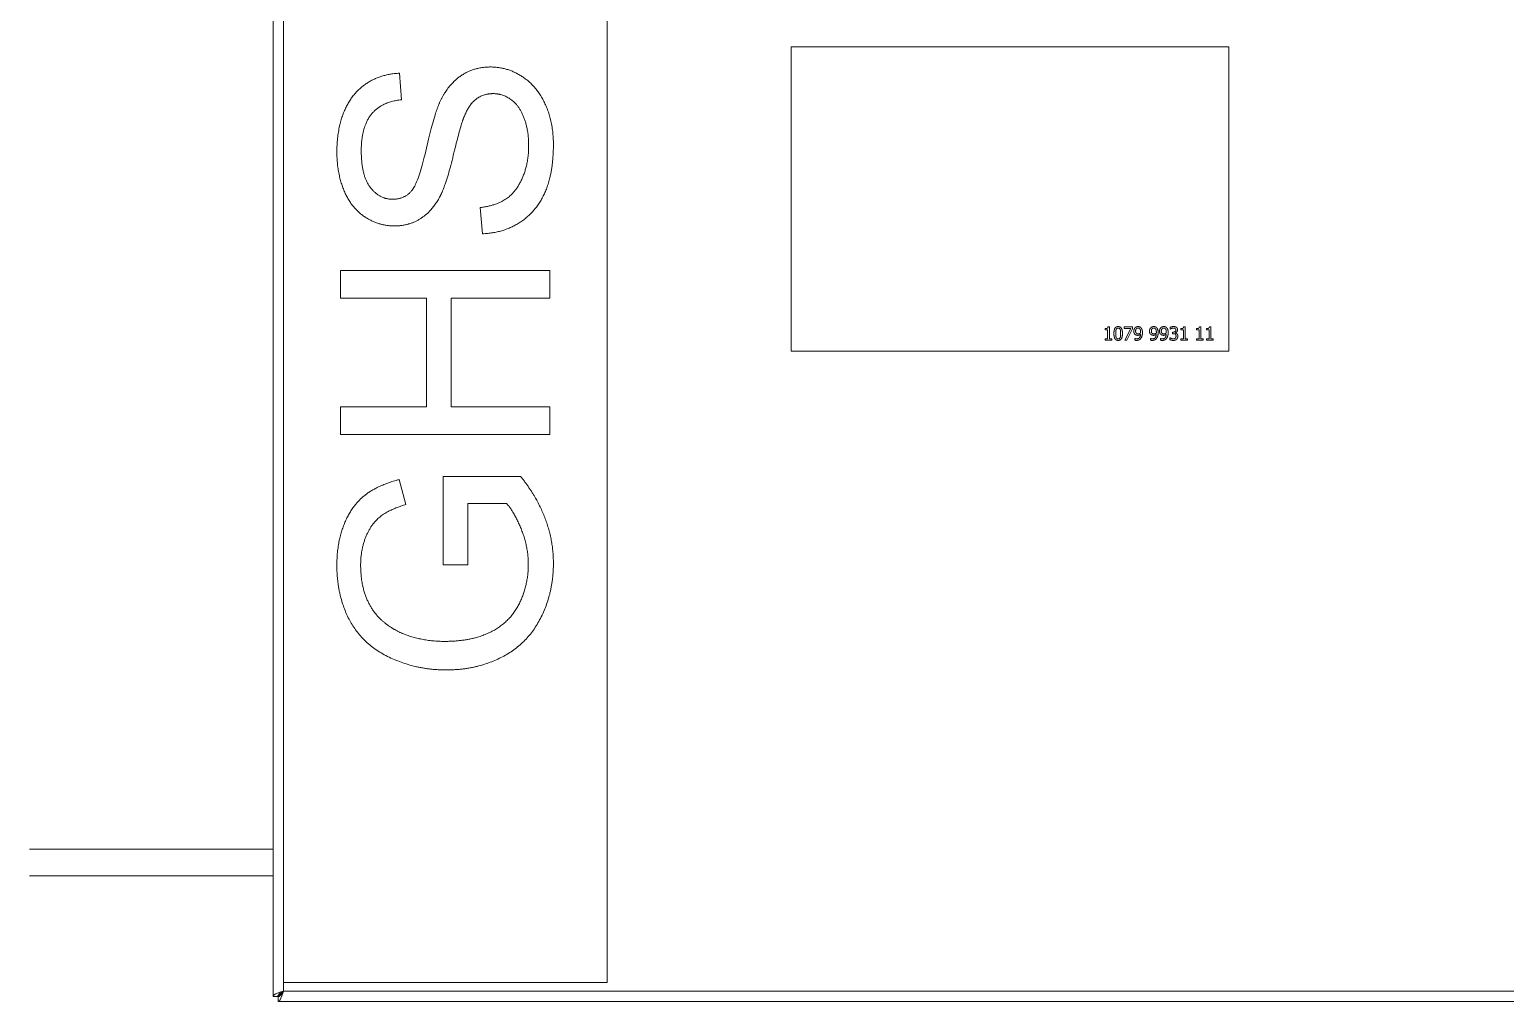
# Model space of a CAD drawing. Extents: x -76427 to 292734, y -42117 to 131250.
# Drawn here: x 13785.1 to 14172.9, y -38596.6 to -38341.3 of the extents above; entities that cross this region are included whole.
import ezdxf

# ---------------------------------------------------------------- set-up
doc = ezdxf.new("R2010")
doc.units = 0
doc.header["$LTSCALE"] = 10
doc.layers.add('XFM7P10PV$0$PV-EQ(50K)', color=252, linetype='Continuous', lineweight=9)
doc.layers.add('XFM7P10PV-200K$0$PV-EQ(50K)', color=22, linetype='Continuous', lineweight=9)

# ---------------------------------------------------------------- blocks, each defined once
blk = doc.blocks.new('XFM7P10PV-200K$0$A$Cf6a59fa3')
for p, q in [((2153.5, 174.32), (2153.5, 1891.68)), ((2156.25, 1888), (2156.25, 178)), ((2156.25, 1888), (2156.25, 178)), ((2156.25, 1888), (2156.25, 178)), ((2241.25, 178), (2241.25, 1888)), ((2241.25, 178), (2241.25, 1888)), ((2241.25, 178), (2241.25, 1888)), ((2289.59, 343.83), (2289.59, 423.83)), ((2289.59, 423.83), (2404.59, 423.83)), ((2404.59, 423.83), (2404.59, 343.83)), ((2187.23, 409.93), (2186.68, 416.89)), ((2187.23, 409.93), (2186.68, 416.89)), ((2187.23, 409.93), (2186.68, 416.89)), ((2207.94, 381.59), (2208.52, 374.72)), ((2207.94, 381.59), (2208.52, 374.72)), ((2207.94, 381.59), (2208.52, 374.72)), ((2171.21, 365.08), (2171.21, 357.78)), ((2226.21, 365.08), (2171.21, 365.08)), ((2171.21, 365.08), (2171.21, 357.78)), ((2226.21, 365.08), (2171.21, 365.08)), ((2171.21, 365.08), (2171.21, 357.78)), ((2226.21, 365.08), (2171.21, 365.08)), ((2226.21, 357.78), (2226.21, 365.08)), ((2226.21, 357.78), (2226.21, 365.08)), ((2226.21, 357.78), (2226.21, 365.08)), ((2171.21, 357.78), (2193.81, 357.78)), ((2171.21, 357.78), (2193.81, 357.78)), ((2171.21, 357.78), (2193.81, 357.78)), ((2193.81, 357.78), (2193.81, 329.28)), ((2193.81, 357.78), (2193.81, 329.28)), ((2193.81, 357.78), (2193.81, 329.28)), ((2200.31, 357.78), (2226.21, 357.78)), ((2200.31, 329.28), (2200.31, 357.78)), ((2200.31, 357.78), (2226.21, 357.78)), ((2200.31, 329.28), (2200.31, 357.78)), ((2200.31, 357.78), (2226.21, 357.78)), ((2200.31, 329.28), (2200.31, 357.78)), ((2372.12, 349.46), (2372.12, 349.78)), ((2372.76, 349.46), (2372.12, 349.46)), ((2372.76, 347.12), (2372.76, 349.46)), ((2372.85, 350.27), (2373.21, 350.27)), ((2373.21, 350.27), (2373.21, 347.12)), ((2377.08, 349.85), (2377.08, 350.26)), ((2377.08, 350.26), (2379.3, 350.26)), ((2378.88, 349.85), (2377.08, 349.85)), ((2377.29, 346.76), (2378.88, 349.85)), ((2379.3, 349.73), (2377.78, 346.76)), ((2379.3, 350.26), (2379.3, 349.73)), ((2389.18, 349.62), (2389.18, 350.12)), ((2389.21, 349.62), (2389.18, 349.62)), ((2392.01, 349.46), (2392.01, 349.78)), ((2392.65, 349.46), (2392.01, 349.46)), ((2392.65, 347.12), (2392.65, 349.46)), ((2392.73, 350.27), (2393.1, 350.27)), ((2393.1, 350.27), (2393.1, 347.12)), ((2396.14, 349.46), (2396.14, 349.78)), ((2396.78, 349.46), (2396.14, 349.46)), ((2396.78, 347.12), (2396.78, 349.46)), ((2396.86, 350.27), (2397.23, 350.27)), ((2397.23, 350.27), (2397.23, 347.12)), ((2398.77, 349.46), (2398.77, 349.78)), ((2399.4, 349.46), (2398.77, 349.46)), ((2399.4, 347.12), (2399.4, 349.46)), ((2399.49, 350.27), (2399.85, 350.27)), ((2399.85, 350.27), (2399.85, 347.12)), ((2372.12, 346.76), (2372.12, 347.12)), ((2372.12, 347.12), (2372.76, 347.12)), ((2373.83, 346.76), (2372.12, 346.76)), ((2373.21, 347.12), (2373.83, 347.12)), ((2373.83, 347.12), (2373.83, 346.76)), ((2377.78, 346.76), (2377.29, 346.76)), ((2379.93, 346.74), (2379.93, 347.19)), ((2379.93, 347.19), (2379.96, 347.19)), ((2384.06, 346.74), (2384.06, 347.19)), ((2384.06, 347.19), (2384.09, 347.19)), ((2386.69, 346.74), (2386.69, 347.19)), ((2386.69, 347.19), (2386.71, 347.19)), ((2389.08, 346.9), (2389.08, 347.4)), ((2389.08, 347.4), (2389.12, 347.4)), ((2389.8, 348.46), (2389.8, 348.85)), ((2389.8, 348.85), (2389.95, 348.85)), ((2389.99, 348.46), (2389.8, 348.46)), ((2390.49, 348.7), (2390.49, 348.67)), ((2392.01, 346.76), (2392.01, 347.12)), ((2392.01, 347.12), (2392.65, 347.12)), ((2393.72, 346.76), (2392.01, 346.76)), ((2393.1, 347.12), (2393.72, 347.12)), ((2393.72, 347.12), (2393.72, 346.76)), ((2396.14, 346.76), (2396.14, 347.12)), ((2396.14, 347.12), (2396.78, 347.12)), ((2397.85, 346.76), (2396.14, 346.76)), ((2397.23, 347.12), (2397.85, 347.12)), ((2397.85, 347.12), (2397.85, 346.76)), ((2398.77, 346.76), (2398.77, 347.12)), ((2398.77, 347.12), (2399.4, 347.12)), ((2400.47, 346.76), (2398.77, 346.76)), ((2399.85, 347.12), (2400.47, 347.12)), ((2400.47, 347.12), (2400.47, 346.76)), ((2404.59, 343.83), (2289.59, 343.83)), ((2171.21, 329.28), (2171.21, 321.98)), ((2193.81, 329.28), (2171.21, 329.28)), ((2171.21, 329.28), (2171.21, 321.98)), ((2193.81, 329.28), (2171.21, 329.28)), ((2171.21, 329.28), (2171.21, 321.98)), ((2193.81, 329.28), (2171.21, 329.28)), ((2226.21, 329.28), (2200.31, 329.28)), ((2226.21, 329.28), (2200.31, 329.28)), ((2226.21, 329.28), (2200.31, 329.28)), ((2226.21, 321.98), (2226.21, 329.28)), ((2226.21, 321.98), (2226.21, 329.28)), ((2226.21, 321.98), (2226.21, 329.28)), ((2171.21, 321.98), (2226.21, 321.98)), ((2171.21, 321.98), (2226.21, 321.98)), ((2171.21, 321.98), (2226.21, 321.98)), ((2198.17, 310.96), (2198.17, 287.69)), ((2218.54, 310.96), (2198.17, 310.96)), ((2198.17, 310.96), (2198.17, 287.69)), ((2218.54, 310.96), (2198.17, 310.96)), ((2198.17, 310.96), (2198.17, 287.69)), ((2218.54, 310.96), (2198.17, 310.96)), ((2188.4, 303.58), (2186.6, 310.12)), ((2188.4, 303.58), (2186.6, 310.12)), ((2188.4, 303.58), (2186.6, 310.12)), ((2204.67, 303.83), (2214.85, 303.83)), ((2204.67, 287.69), (2204.67, 303.83)), ((2204.67, 303.83), (2214.85, 303.83)), ((2204.67, 287.69), (2204.67, 303.83)), ((2204.67, 303.83), (2214.85, 303.83)), ((2204.67, 287.69), (2204.67, 303.83)), ((2198.17, 287.69), (2204.67, 287.69)), ((2198.17, 287.69), (2204.67, 287.69)), ((2198.17, 287.69), (2204.67, 287.69)), ((2153.5, 213), (2089.5, 213)), ((2089.5, 206), (2153.5, 206)), ((2156.07, 175.64), (2154.75, 174.32)), ((2156.14, 175.57), (2154.82, 174.25)), ((2156.25, 178), (2156.25, 175.75)), ((2156.25, 178), (2241.25, 178)), ((2156.25, 178), (2241.25, 178)), ((2156.25, 178), (2241.25, 178)), ((2156.25, 175.75), (2800.75, 175.75)), ((2154.75, 174.32), (2153.5, 174.32)), ((2154.82, 174.25), (2154.82, 173)), ((2802.18, 173), (2154.82, 173))]:
    blk.add_line(p, q)
for points in [[(2186.68, 416.89), (2181.86, 416.72), (2174.19, 411.65), (2170.25, 402.3), (2170.25, 396.18)], [(2186.68, 416.89), (2181.86, 416.72), (2174.19, 411.65), (2170.25, 402.3), (2170.25, 396.18)], [(2186.68, 416.89), (2181.86, 416.72), (2174.19, 411.65), (2170.25, 402.3), (2170.25, 396.18)], [(2210.66, 418.53), (2206.26, 418.53), (2199.47, 413.96), (2197.25, 409.18)], [(2210.66, 418.53), (2206.26, 418.53), (2199.47, 413.96), (2197.25, 409.18)], [(2210.66, 418.53), (2206.26, 418.53), (2199.47, 413.96), (2197.25, 409.18)], [(2227.14, 398.2), (2227.14, 404.06), (2222.82, 413.5), (2215.06, 418.53), (2210.66, 418.53)], [(2227.14, 398.2), (2227.14, 404.06), (2222.82, 413.5), (2215.06, 418.53), (2210.66, 418.53)], [(2227.14, 398.2), (2227.14, 404.06), (2222.82, 413.5), (2215.06, 418.53), (2210.66, 418.53)], [(2203.54, 405.07), (2204.83, 408.55), (2208.69, 411.53), (2211.29, 411.53)], [(2203.54, 405.07), (2204.83, 408.55), (2208.69, 411.53), (2211.29, 411.53)], [(2203.54, 405.07), (2204.83, 408.55), (2208.69, 411.53), (2211.29, 411.53)], [(2211.29, 411.53), (2213.85, 411.53), (2218.17, 408.42), (2220.64, 402.01), (2220.64, 397.86)], [(2211.29, 411.53), (2213.85, 411.53), (2218.17, 408.42), (2220.64, 402.01), (2220.64, 397.86)], [(2211.29, 411.53), (2213.85, 411.53), (2218.17, 408.42), (2220.64, 402.01), (2220.64, 397.86)], [(2176.66, 396.48), (2176.66, 402.85), (2181.99, 409.39), (2187.23, 409.93)], [(2176.66, 396.48), (2176.66, 402.85), (2181.99, 409.39), (2187.23, 409.93)], [(2176.66, 396.48), (2176.66, 402.85), (2181.99, 409.39), (2187.23, 409.93)], [(2197.25, 409.18), (2195.74, 405.87), (2191.71, 388.05), (2189.83, 385.91)], [(2197.25, 409.18), (2195.74, 405.87), (2191.71, 388.05), (2189.83, 385.91)], [(2197.25, 409.18), (2195.74, 405.87), (2191.71, 388.05), (2189.83, 385.91)], [(2197.37, 384.57), (2199.01, 387.63), (2202.65, 402.85), (2203.54, 405.07)], [(2197.37, 384.57), (2199.01, 387.63), (2202.65, 402.85), (2203.54, 405.07)], [(2197.37, 384.57), (2199.01, 387.63), (2202.65, 402.85), (2203.54, 405.07)], [(2170.25, 396.18), (2170.25, 390.61), (2174.02, 381.51), (2181.23, 376.77), (2185.43, 376.77)], [(2170.25, 396.18), (2170.25, 390.61), (2174.02, 381.51), (2181.23, 376.77), (2185.43, 376.77)], [(2170.25, 396.18), (2170.25, 390.61), (2174.02, 381.51), (2181.23, 376.77), (2185.43, 376.77)], [(2184.92, 383.77), (2181.53, 383.77), (2176.66, 389.85), (2176.66, 396.48)], [(2184.92, 383.77), (2181.53, 383.77), (2176.66, 389.85), (2176.66, 396.48)], [(2184.92, 383.77), (2181.53, 383.77), (2176.66, 389.85), (2176.66, 396.48)], [(2220.64, 397.86), (2220.64, 393.16), (2217.37, 385.66), (2212.09, 382.1), (2207.94, 381.59)], [(2220.64, 397.86), (2220.64, 393.16), (2217.37, 385.66), (2212.09, 382.1), (2207.94, 381.59)], [(2220.64, 397.86), (2220.64, 393.16), (2217.37, 385.66), (2212.09, 382.1), (2207.94, 381.59)], [(2208.52, 374.72), (2214.06, 374.89), (2222.78, 380.63), (2227.14, 390.69), (2227.14, 398.2)], [(2208.52, 374.72), (2214.06, 374.89), (2222.78, 380.63), (2227.14, 390.69), (2227.14, 398.2)], [(2208.52, 374.72), (2214.06, 374.89), (2222.78, 380.63), (2227.14, 390.69), (2227.14, 398.2)], [(2189.83, 385.91), (2187.9, 383.77), (2184.92, 383.77)], [(2189.83, 385.91), (2187.9, 383.77), (2184.92, 383.77)], [(2189.83, 385.91), (2187.9, 383.77), (2184.92, 383.77)], [(2185.43, 376.77), (2189.2, 376.77), (2195.32, 380.63), (2197.37, 384.57)], [(2185.43, 376.77), (2189.2, 376.77), (2195.32, 380.63), (2197.37, 384.57)], [(2185.43, 376.77), (2189.2, 376.77), (2195.32, 380.63), (2197.37, 384.57)], [(2372.12, 349.78), (2372.48, 349.78), (2372.82, 349.99), (2372.85, 350.27)], [(2374.41, 348.51), (2374.41, 349.45), (2374.96, 350.33), (2375.54, 350.33)], [(2374.89, 348.51), (2374.89, 348.85), (2374.94, 349.39), (2375.01, 349.57)], [(2375.01, 349.57), (2375.09, 349.76), (2375.34, 349.94), (2375.54, 349.94)], [(2375.54, 350.33), (2376.11, 350.33), (2376.65, 349.42), (2376.65, 348.51)], [(2375.54, 349.94), (2375.73, 349.94), (2375.98, 349.76), (2376.05, 349.58)], [(2376.05, 349.58), (2376.12, 349.4), (2376.18, 348.87), (2376.18, 348.51)], [(2379.63, 349.12), (2379.63, 349.39), (2379.81, 349.84), (2379.96, 350)], [(2380.01, 348.23), (2379.82, 348.37), (2379.63, 348.81), (2379.63, 349.12)], [(2379.96, 350), (2380.1, 350.16), (2380.53, 350.33), (2380.74, 350.33)], [(2380.11, 349.14), (2380.11, 349.53), (2380.45, 349.95), (2380.74, 349.95)], [(2380.35, 348.53), (2380.22, 348.63), (2380.11, 348.92), (2380.11, 349.14)], [(2380.74, 350.33), (2380.98, 350.33), (2381.38, 350.17), (2381.52, 350.01)], [(2380.74, 349.95), (2380.86, 349.95), (2381.08, 349.86), (2381.18, 349.75)], [(2381.18, 349.75), (2381.3, 349.63), (2381.43, 349.18), (2381.43, 348.82)], [(2381.52, 350.01), (2381.7, 349.82), (2381.9, 349.2), (2381.9, 348.72)], [(2383.76, 349.12), (2383.76, 349.39), (2383.94, 349.84), (2384.09, 350)], [(2384.14, 348.23), (2383.95, 348.37), (2383.76, 348.81), (2383.76, 349.12)], [(2384.09, 350), (2384.23, 350.16), (2384.66, 350.33), (2384.87, 350.33)], [(2384.24, 349.14), (2384.24, 349.53), (2384.58, 349.95), (2384.87, 349.95)], [(2384.48, 348.53), (2384.35, 348.63), (2384.24, 348.92), (2384.24, 349.14)], [(2384.87, 350.33), (2385.11, 350.33), (2385.5, 350.17), (2385.65, 350.01)], [(2384.87, 349.95), (2384.99, 349.95), (2385.21, 349.86), (2385.31, 349.75)], [(2385.31, 349.75), (2385.43, 349.63), (2385.56, 349.18), (2385.56, 348.82)], [(2385.65, 350.01), (2385.83, 349.82), (2386.03, 349.2), (2386.03, 348.72)], [(2386.39, 349.12), (2386.39, 349.39), (2386.56, 349.84), (2386.72, 350)], [(2386.77, 348.23), (2386.58, 348.37), (2386.39, 348.81), (2386.39, 349.12)], [(2386.72, 350), (2386.86, 350.16), (2387.28, 350.33), (2387.5, 350.33)], [(2386.86, 349.14), (2386.86, 349.53), (2387.21, 349.95), (2387.5, 349.95)], [(2387.1, 348.53), (2386.98, 348.63), (2386.86, 348.92), (2386.86, 349.14)], [(2387.5, 350.33), (2387.74, 350.33), (2388.13, 350.17), (2388.28, 350.01)], [(2387.5, 349.95), (2387.62, 349.95), (2387.83, 349.86), (2387.94, 349.75)], [(2387.94, 349.75), (2388.05, 349.63), (2388.18, 349.18), (2388.18, 348.82)], [(2388.28, 350.01), (2388.46, 349.82), (2388.66, 349.2), (2388.66, 348.72)], [(2389.18, 350.12), (2389.33, 350.2), (2389.86, 350.33), (2390.09, 350.33)], [(2389.55, 349.82), (2389.44, 349.77), (2389.27, 349.67), (2389.21, 349.62)], [(2390.05, 349.93), (2389.93, 349.93), (2389.67, 349.86), (2389.55, 349.82)], [(2389.95, 348.85), (2390.27, 348.85), (2390.66, 349.15), (2390.66, 349.44)], [(2390.48, 349.82), (2390.39, 349.88), (2390.18, 349.93), (2390.05, 349.93)], [(2390.09, 350.33), (2390.33, 350.33), (2390.68, 350.24), (2390.83, 350.13)], [(2390.66, 349.44), (2390.66, 349.57), (2390.56, 349.76), (2390.48, 349.82)], [(2391.14, 349.49), (2391.14, 349.2), (2390.76, 348.76), (2390.49, 348.7)], [(2390.83, 350.13), (2390.98, 350.02), (2391.14, 349.7), (2391.14, 349.49)], [(2392.01, 349.78), (2392.37, 349.78), (2392.71, 349.99), (2392.73, 350.27)], [(2396.14, 349.78), (2396.5, 349.78), (2396.84, 349.99), (2396.86, 350.27)], [(2398.77, 349.78), (2399.13, 349.78), (2399.47, 349.99), (2399.49, 350.27)], [(2375.54, 346.69), (2374.96, 346.69), (2374.41, 347.58), (2374.41, 348.51)], [(2375.01, 347.45), (2374.94, 347.64), (2374.89, 348.14), (2374.89, 348.51)], [(2375.54, 347.07), (2375.33, 347.07), (2375.08, 347.27), (2375.01, 347.45)], [(2376.65, 348.51), (2376.65, 347.57), (2376.11, 346.69), (2375.54, 346.69)], [(2376.05, 347.44), (2375.98, 347.26), (2375.73, 347.07), (2375.54, 347.07)], [(2376.18, 348.51), (2376.18, 348.15), (2376.12, 347.62), (2376.05, 347.44)], [(2380.33, 346.69), (2380.24, 346.69), (2380.03, 346.71), (2379.93, 346.74)], [(2379.96, 347.19), (2380.02, 347.16), (2380.27, 347.1), (2380.39, 347.1)], [(2380.69, 348.02), (2380.49, 348.02), (2380.17, 348.11), (2380.01, 348.23)], [(2381.51, 347.25), (2381.31, 346.98), (2380.75, 346.69), (2380.33, 346.69)], [(2380.79, 348.41), (2380.66, 348.41), (2380.44, 348.46), (2380.35, 348.53)], [(2380.39, 347.1), (2380.85, 347.1), (2381.38, 347.7), (2381.41, 348.26)], [(2381.41, 348.26), (2381.23, 348.14), (2380.89, 348.02), (2380.69, 348.02)], [(2381.42, 348.6), (2381.29, 348.51), (2380.94, 348.41), (2380.79, 348.41)], [(2381.43, 348.82), (2381.43, 348.75), (2381.42, 348.64), (2381.42, 348.6)], [(2381.9, 348.72), (2381.9, 348.28), (2381.7, 347.51), (2381.51, 347.25)], [(2384.46, 346.69), (2384.37, 346.69), (2384.15, 346.71), (2384.06, 346.74)], [(2384.09, 347.19), (2384.15, 347.16), (2384.4, 347.1), (2384.52, 347.1)], [(2384.82, 348.02), (2384.62, 348.02), (2384.3, 348.11), (2384.14, 348.23)], [(2385.64, 347.25), (2385.44, 346.98), (2384.88, 346.69), (2384.46, 346.69)], [(2384.92, 348.41), (2384.79, 348.41), (2384.57, 348.46), (2384.48, 348.53)], [(2384.52, 347.1), (2384.98, 347.1), (2385.51, 347.7), (2385.54, 348.26)], [(2385.54, 348.26), (2385.36, 348.14), (2385.02, 348.02), (2384.82, 348.02)], [(2385.55, 348.6), (2385.42, 348.51), (2385.07, 348.41), (2384.92, 348.41)], [(2385.56, 348.82), (2385.56, 348.75), (2385.55, 348.64), (2385.55, 348.6)], [(2386.03, 348.72), (2386.03, 348.28), (2385.83, 347.51), (2385.64, 347.25)], [(2387.09, 346.69), (2386.99, 346.69), (2386.78, 346.71), (2386.69, 346.74)], [(2386.71, 347.19), (2386.77, 347.16), (2387.02, 347.1), (2387.15, 347.1)], [(2387.44, 348.02), (2387.25, 348.02), (2386.93, 348.11), (2386.77, 348.23)], [(2388.27, 347.25), (2388.07, 346.98), (2387.5, 346.69), (2387.09, 346.69)], [(2387.55, 348.41), (2387.42, 348.41), (2387.19, 348.46), (2387.1, 348.53)], [(2387.15, 347.1), (2387.61, 347.1), (2388.13, 347.7), (2388.17, 348.26)], [(2388.17, 348.26), (2387.98, 348.14), (2387.64, 348.02), (2387.44, 348.02)], [(2388.17, 348.6), (2388.04, 348.51), (2387.7, 348.41), (2387.55, 348.41)], [(2388.18, 348.82), (2388.18, 348.75), (2388.18, 348.64), (2388.17, 348.6)], [(2388.66, 348.72), (2388.66, 348.28), (2388.46, 347.51), (2388.27, 347.25)], [(2390.04, 346.69), (2389.77, 346.69), (2389.26, 346.81), (2389.08, 346.9)], [(2389.12, 347.4), (2389.26, 347.29), (2389.76, 347.09), (2390.01, 347.09)], [(2390.52, 348.34), (2390.42, 348.41), (2390.15, 348.46), (2389.99, 348.46)], [(2390.01, 347.09), (2390.15, 347.09), (2390.44, 347.18), (2390.54, 347.29)], [(2390.9, 347.01), (2390.75, 346.85), (2390.31, 346.69), (2390.04, 346.69)], [(2390.49, 348.67), (2390.6, 348.65), (2390.86, 348.55), (2390.96, 348.44)], [(2390.73, 347.83), (2390.73, 348.02), (2390.62, 348.27), (2390.52, 348.34)], [(2390.54, 347.29), (2390.63, 347.39), (2390.73, 347.64), (2390.73, 347.83)], [(2391.21, 347.8), (2391.21, 347.56), (2391.05, 347.16), (2390.9, 347.01)], [(2390.96, 348.44), (2391.07, 348.34), (2391.21, 348.03), (2391.21, 347.8)], [(2227.14, 288.2), (2227.14, 294.19), (2222.82, 305.59), (2218.54, 310.96)], [(2227.14, 288.2), (2227.14, 294.19), (2222.82, 305.59), (2218.54, 310.96)], [(2227.14, 288.2), (2227.14, 294.19), (2222.82, 305.59), (2218.54, 310.96)], [(2186.6, 310.12), (2181.02, 308.69), (2174.11, 303.24), (2170.25, 293.6), (2170.25, 287.65)], [(2186.6, 310.12), (2181.02, 308.69), (2174.11, 303.24), (2170.25, 293.6), (2170.25, 287.65)], [(2186.6, 310.12), (2181.02, 308.69), (2174.11, 303.24), (2170.25, 293.6), (2170.25, 287.65)], [(2176.5, 287.69), (2176.5, 291.84), (2179.39, 298.68), (2184.21, 302.32), (2188.4, 303.58)], [(2176.5, 287.69), (2176.5, 291.84), (2179.39, 298.68), (2184.21, 302.32), (2188.4, 303.58)], [(2176.5, 287.69), (2176.5, 291.84), (2179.39, 298.68), (2184.21, 302.32), (2188.4, 303.58)], [(2214.85, 303.83), (2216.91, 301.53), (2220.55, 292.51), (2220.55, 287.78)], [(2214.85, 303.83), (2216.91, 301.53), (2220.55, 292.51), (2220.55, 287.78)], [(2214.85, 303.83), (2216.91, 301.53), (2220.55, 292.51), (2220.55, 287.78)], [(2170.25, 287.65), (2170.25, 279.43), (2177, 266.82), (2190.92, 260.11), (2198.97, 260.11)], [(2170.25, 287.65), (2170.25, 279.43), (2177, 266.82), (2190.92, 260.11), (2198.97, 260.11)], [(2170.25, 287.65), (2170.25, 279.43), (2177, 266.82), (2190.92, 260.11), (2198.97, 260.11)], [(2187.44, 269.71), (2184.5, 270.97), (2179.51, 275.41), (2176.5, 282.7), (2176.5, 287.69)], [(2187.44, 269.71), (2184.5, 270.97), (2179.51, 275.41), (2176.5, 282.7), (2176.5, 287.69)], [(2187.44, 269.71), (2184.5, 270.97), (2179.51, 275.41), (2176.5, 282.7), (2176.5, 287.69)], [(2220.55, 287.78), (2220.55, 282.37), (2215.78, 272.68), (2205.84, 267.61), (2198.5, 267.61)], [(2220.55, 287.78), (2220.55, 282.37), (2215.78, 272.68), (2205.84, 267.61), (2198.5, 267.61)], [(2220.55, 287.78), (2220.55, 282.37), (2215.78, 272.68), (2205.84, 267.61), (2198.5, 267.61)], [(2198.97, 260.11), (2207.06, 260.11), (2220.18, 266.86), (2227.14, 280.1), (2227.14, 288.2)], [(2198.97, 260.11), (2207.06, 260.11), (2220.18, 266.86), (2227.14, 280.1), (2227.14, 288.2)], [(2198.97, 260.11), (2207.06, 260.11), (2220.18, 266.86), (2227.14, 280.1), (2227.14, 288.2)], [(2198.5, 267.61), (2192.55, 267.61), (2187.44, 269.71)], [(2198.5, 267.61), (2192.55, 267.61), (2187.44, 269.71)], [(2198.5, 267.61), (2192.55, 267.61), (2187.44, 269.71)]]:
    blk.add_open_spline(points, degree=2)
for points, knots in [([(2156.25, 175.75), (2155.25, 175.42), (2154.28, 175.09), (2153.82, 174.76), (2153.61, 174.61), (2153.5, 174.47), (2153.5, 174.32)], [0, 0, 0, 0, 1.087346, 1.087346, 1.087346, 1.570796, 1.570796, 1.570796, 1.570796]), ([(2156.25, 175.75), (2155.62, 175.37), (2155.01, 174.98), (2154.82, 174.6), (2154.77, 174.51), (2154.75, 174.41), (2154.75, 174.32)], [0, 0, 0, 0, 1.265256, 1.265256, 1.265256, 1.570796, 1.570796, 1.570796, 1.570796]), ([(2154.82, 173), (2155.15, 173), (2155.48, 173.59), (2155.81, 174.47), (2155.96, 174.86), (2156.1, 175.31), (2156.25, 175.75)], [0, 0, 0, 0, 1.087346, 1.087346, 1.087346, 1.570796, 1.570796, 1.570796, 1.570796]), ([(2156.25, 175.75), (2155.87, 175.12), (2155.48, 174.51), (2155.1, 174.32), (2155.01, 174.27), (2154.91, 174.25), (2154.82, 174.25)], [0, 0, 0, 0, 1.265256, 1.265256, 1.265256, 1.570796, 1.570796, 1.570796, 1.570796])]:
    blk.add_open_spline(points, degree=3, knots=knots)
blk = doc.blocks.new('XFM7P10PV-200K')
at = {"layer": 'XFM7P10PV-200K$0$PV-EQ(50K)'}
blk.add_blockref('XFM7P10PV-200K$0$A$Cf6a59fa3', (11695.6, -38769.63), dxfattribs=at)
blk = doc.blocks.new('XFM7P10PV$0$A$Cf6a59fa3')
for p, q in [((2153.5, 174.32), (2153.5, 1891.68)), ((2156.25, 1888), (2156.25, 178)), ((2156.25, 1888), (2156.25, 178)), ((2156.25, 1888), (2156.25, 178)), ((2241.25, 178), (2241.25, 1888)), ((2241.25, 178), (2241.25, 1888)), ((2241.25, 178), (2241.25, 1888)), ((2289.59, 343.83), (2289.59, 423.83)), ((2289.59, 423.83), (2404.59, 423.83)), ((2404.59, 423.83), (2404.59, 343.83)), ((2187.23, 409.93), (2186.68, 416.89)), ((2187.23, 409.93), (2186.68, 416.89)), ((2187.23, 409.93), (2186.68, 416.89)), ((2207.94, 381.59), (2208.52, 374.72)), ((2207.94, 381.59), (2208.52, 374.72)), ((2207.94, 381.59), (2208.52, 374.72)), ((2171.21, 365.08), (2171.21, 357.78)), ((2226.21, 365.08), (2171.21, 365.08)), ((2171.21, 365.08), (2171.21, 357.78)), ((2226.21, 365.08), (2171.21, 365.08)), ((2171.21, 365.08), (2171.21, 357.78)), ((2226.21, 365.08), (2171.21, 365.08)), ((2226.21, 357.78), (2226.21, 365.08)), ((2226.21, 357.78), (2226.21, 365.08)), ((2226.21, 357.78), (2226.21, 365.08)), ((2171.21, 357.78), (2193.81, 357.78)), ((2171.21, 357.78), (2193.81, 357.78)), ((2171.21, 357.78), (2193.81, 357.78)), ((2193.81, 357.78), (2193.81, 329.28)), ((2193.81, 357.78), (2193.81, 329.28)), ((2193.81, 357.78), (2193.81, 329.28)), ((2200.31, 357.78), (2226.21, 357.78)), ((2200.31, 329.28), (2200.31, 357.78)), ((2200.31, 357.78), (2226.21, 357.78)), ((2200.31, 329.28), (2200.31, 357.78)), ((2200.31, 357.78), (2226.21, 357.78)), ((2200.31, 329.28), (2200.31, 357.78)), ((2372.12, 349.46), (2372.12, 349.78)), ((2372.76, 349.46), (2372.12, 349.46)), ((2372.76, 347.12), (2372.76, 349.46)), ((2372.85, 350.27), (2373.21, 350.27)), ((2373.21, 350.27), (2373.21, 347.12)), ((2377.08, 349.85), (2377.08, 350.26)), ((2377.08, 350.26), (2379.3, 350.26)), ((2378.88, 349.85), (2377.08, 349.85)), ((2377.29, 346.76), (2378.88, 349.85)), ((2379.3, 349.73), (2377.78, 346.76)), ((2379.3, 350.26), (2379.3, 349.73)), ((2389.18, 349.62), (2389.18, 350.12)), ((2389.21, 349.62), (2389.18, 349.62)), ((2392.01, 349.46), (2392.01, 349.78)), ((2392.65, 349.46), (2392.01, 349.46)), ((2392.65, 347.12), (2392.65, 349.46)), ((2392.73, 350.27), (2393.1, 350.27)), ((2393.1, 350.27), (2393.1, 347.12)), ((2396.14, 349.46), (2396.14, 349.78)), ((2396.78, 349.46), (2396.14, 349.46)), ((2396.78, 347.12), (2396.78, 349.46)), ((2396.86, 350.27), (2397.23, 350.27)), ((2397.23, 350.27), (2397.23, 347.12)), ((2398.77, 349.46), (2398.77, 349.78)), ((2399.4, 349.46), (2398.77, 349.46)), ((2399.4, 347.12), (2399.4, 349.46)), ((2399.49, 350.27), (2399.85, 350.27)), ((2399.85, 350.27), (2399.85, 347.12)), ((2372.12, 346.76), (2372.12, 347.12)), ((2372.12, 347.12), (2372.76, 347.12)), ((2373.83, 346.76), (2372.12, 346.76)), ((2373.21, 347.12), (2373.83, 347.12)), ((2373.83, 347.12), (2373.83, 346.76)), ((2377.78, 346.76), (2377.29, 346.76)), ((2379.93, 346.74), (2379.93, 347.19)), ((2379.93, 347.19), (2379.96, 347.19)), ((2384.06, 346.74), (2384.06, 347.19)), ((2384.06, 347.19), (2384.09, 347.19)), ((2386.69, 346.74), (2386.69, 347.19)), ((2386.69, 347.19), (2386.71, 347.19)), ((2389.08, 346.9), (2389.08, 347.4)), ((2389.08, 347.4), (2389.12, 347.4)), ((2389.8, 348.46), (2389.8, 348.85)), ((2389.8, 348.85), (2389.95, 348.85)), ((2389.99, 348.46), (2389.8, 348.46)), ((2390.49, 348.7), (2390.49, 348.67)), ((2392.01, 346.76), (2392.01, 347.12)), ((2392.01, 347.12), (2392.65, 347.12)), ((2393.72, 346.76), (2392.01, 346.76)), ((2393.1, 347.12), (2393.72, 347.12)), ((2393.72, 347.12), (2393.72, 346.76)), ((2396.14, 346.76), (2396.14, 347.12)), ((2396.14, 347.12), (2396.78, 347.12)), ((2397.85, 346.76), (2396.14, 346.76)), ((2397.23, 347.12), (2397.85, 347.12)), ((2397.85, 347.12), (2397.85, 346.76)), ((2398.77, 346.76), (2398.77, 347.12)), ((2398.77, 347.12), (2399.4, 347.12)), ((2400.47, 346.76), (2398.77, 346.76)), ((2399.85, 347.12), (2400.47, 347.12)), ((2400.47, 347.12), (2400.47, 346.76)), ((2404.59, 343.83), (2289.59, 343.83)), ((2171.21, 329.28), (2171.21, 321.98)), ((2193.81, 329.28), (2171.21, 329.28)), ((2171.21, 329.28), (2171.21, 321.98)), ((2193.81, 329.28), (2171.21, 329.28)), ((2171.21, 329.28), (2171.21, 321.98)), ((2193.81, 329.28), (2171.21, 329.28)), ((2226.21, 329.28), (2200.31, 329.28)), ((2226.21, 329.28), (2200.31, 329.28)), ((2226.21, 329.28), (2200.31, 329.28)), ((2226.21, 321.98), (2226.21, 329.28)), ((2226.21, 321.98), (2226.21, 329.28)), ((2226.21, 321.98), (2226.21, 329.28)), ((2171.21, 321.98), (2226.21, 321.98)), ((2171.21, 321.98), (2226.21, 321.98)), ((2171.21, 321.98), (2226.21, 321.98)), ((2198.17, 310.96), (2198.17, 287.69)), ((2218.54, 310.96), (2198.17, 310.96)), ((2198.17, 310.96), (2198.17, 287.69)), ((2218.54, 310.96), (2198.17, 310.96)), ((2198.17, 310.96), (2198.17, 287.69)), ((2218.54, 310.96), (2198.17, 310.96)), ((2188.4, 303.58), (2186.6, 310.12)), ((2188.4, 303.58), (2186.6, 310.12)), ((2188.4, 303.58), (2186.6, 310.12)), ((2204.67, 303.83), (2214.85, 303.83)), ((2204.67, 287.69), (2204.67, 303.83)), ((2204.67, 303.83), (2214.85, 303.83)), ((2204.67, 287.69), (2204.67, 303.83)), ((2204.67, 303.83), (2214.85, 303.83)), ((2204.67, 287.69), (2204.67, 303.83)), ((2198.17, 287.69), (2204.67, 287.69)), ((2198.17, 287.69), (2204.67, 287.69)), ((2198.17, 287.69), (2204.67, 287.69)), ((2153.5, 213), (2089.5, 213)), ((2089.5, 206), (2153.5, 206)), ((2156.07, 175.64), (2154.75, 174.32)), ((2156.14, 175.57), (2154.82, 174.25)), ((2156.25, 178), (2156.25, 175.75)), ((2156.25, 178), (2241.25, 178)), ((2156.25, 178), (2241.25, 178)), ((2156.25, 178), (2241.25, 178)), ((2156.25, 175.75), (2800.75, 175.75)), ((2154.75, 174.32), (2153.5, 174.32)), ((2154.82, 174.25), (2154.82, 173)), ((2802.18, 173), (2154.82, 173))]:
    blk.add_line(p, q)
for points in [[(2186.68, 416.89), (2181.86, 416.72), (2174.19, 411.65), (2170.25, 402.3), (2170.25, 396.18)], [(2186.68, 416.89), (2181.86, 416.72), (2174.19, 411.65), (2170.25, 402.3), (2170.25, 396.18)], [(2186.68, 416.89), (2181.86, 416.72), (2174.19, 411.65), (2170.25, 402.3), (2170.25, 396.18)], [(2210.66, 418.53), (2206.26, 418.53), (2199.47, 413.96), (2197.25, 409.18)], [(2210.66, 418.53), (2206.26, 418.53), (2199.47, 413.96), (2197.25, 409.18)], [(2210.66, 418.53), (2206.26, 418.53), (2199.47, 413.96), (2197.25, 409.18)], [(2227.14, 398.2), (2227.14, 404.06), (2222.82, 413.5), (2215.06, 418.53), (2210.66, 418.53)], [(2227.14, 398.2), (2227.14, 404.06), (2222.82, 413.5), (2215.06, 418.53), (2210.66, 418.53)], [(2227.14, 398.2), (2227.14, 404.06), (2222.82, 413.5), (2215.06, 418.53), (2210.66, 418.53)], [(2203.54, 405.07), (2204.83, 408.55), (2208.69, 411.53), (2211.29, 411.53)], [(2203.54, 405.07), (2204.83, 408.55), (2208.69, 411.53), (2211.29, 411.53)], [(2203.54, 405.07), (2204.83, 408.55), (2208.69, 411.53), (2211.29, 411.53)], [(2211.29, 411.53), (2213.85, 411.53), (2218.17, 408.42), (2220.64, 402.01), (2220.64, 397.86)], [(2211.29, 411.53), (2213.85, 411.53), (2218.17, 408.42), (2220.64, 402.01), (2220.64, 397.86)], [(2211.29, 411.53), (2213.85, 411.53), (2218.17, 408.42), (2220.64, 402.01), (2220.64, 397.86)], [(2176.66, 396.48), (2176.66, 402.85), (2181.99, 409.39), (2187.23, 409.93)], [(2176.66, 396.48), (2176.66, 402.85), (2181.99, 409.39), (2187.23, 409.93)], [(2176.66, 396.48), (2176.66, 402.85), (2181.99, 409.39), (2187.23, 409.93)], [(2197.25, 409.18), (2195.74, 405.87), (2191.71, 388.05), (2189.83, 385.91)], [(2197.25, 409.18), (2195.74, 405.87), (2191.71, 388.05), (2189.83, 385.91)], [(2197.25, 409.18), (2195.74, 405.87), (2191.71, 388.05), (2189.83, 385.91)], [(2197.37, 384.57), (2199.01, 387.63), (2202.65, 402.85), (2203.54, 405.07)], [(2197.37, 384.57), (2199.01, 387.63), (2202.65, 402.85), (2203.54, 405.07)], [(2197.37, 384.57), (2199.01, 387.63), (2202.65, 402.85), (2203.54, 405.07)], [(2170.25, 396.18), (2170.25, 390.61), (2174.02, 381.51), (2181.23, 376.77), (2185.43, 376.77)], [(2170.25, 396.18), (2170.25, 390.61), (2174.02, 381.51), (2181.23, 376.77), (2185.43, 376.77)], [(2170.25, 396.18), (2170.25, 390.61), (2174.02, 381.51), (2181.23, 376.77), (2185.43, 376.77)], [(2184.92, 383.77), (2181.53, 383.77), (2176.66, 389.85), (2176.66, 396.48)], [(2184.92, 383.77), (2181.53, 383.77), (2176.66, 389.85), (2176.66, 396.48)], [(2184.92, 383.77), (2181.53, 383.77), (2176.66, 389.85), (2176.66, 396.48)], [(2220.64, 397.86), (2220.64, 393.16), (2217.37, 385.66), (2212.09, 382.1), (2207.94, 381.59)], [(2220.64, 397.86), (2220.64, 393.16), (2217.37, 385.66), (2212.09, 382.1), (2207.94, 381.59)], [(2220.64, 397.86), (2220.64, 393.16), (2217.37, 385.66), (2212.09, 382.1), (2207.94, 381.59)], [(2208.52, 374.72), (2214.06, 374.89), (2222.78, 380.63), (2227.14, 390.69), (2227.14, 398.2)], [(2208.52, 374.72), (2214.06, 374.89), (2222.78, 380.63), (2227.14, 390.69), (2227.14, 398.2)], [(2208.52, 374.72), (2214.06, 374.89), (2222.78, 380.63), (2227.14, 390.69), (2227.14, 398.2)], [(2189.83, 385.91), (2187.9, 383.77), (2184.92, 383.77)], [(2189.83, 385.91), (2187.9, 383.77), (2184.92, 383.77)], [(2189.83, 385.91), (2187.9, 383.77), (2184.92, 383.77)], [(2185.43, 376.77), (2189.2, 376.77), (2195.32, 380.63), (2197.37, 384.57)], [(2185.43, 376.77), (2189.2, 376.77), (2195.32, 380.63), (2197.37, 384.57)], [(2185.43, 376.77), (2189.2, 376.77), (2195.32, 380.63), (2197.37, 384.57)], [(2372.12, 349.78), (2372.48, 349.78), (2372.82, 349.99), (2372.85, 350.27)], [(2374.41, 348.51), (2374.41, 349.45), (2374.96, 350.33), (2375.54, 350.33)], [(2374.89, 348.51), (2374.89, 348.85), (2374.94, 349.39), (2375.01, 349.57)], [(2375.01, 349.57), (2375.09, 349.76), (2375.34, 349.94), (2375.54, 349.94)], [(2375.54, 350.33), (2376.11, 350.33), (2376.65, 349.42), (2376.65, 348.51)], [(2375.54, 349.94), (2375.73, 349.94), (2375.98, 349.76), (2376.05, 349.58)], [(2376.05, 349.58), (2376.12, 349.4), (2376.18, 348.87), (2376.18, 348.51)], [(2379.63, 349.12), (2379.63, 349.39), (2379.81, 349.84), (2379.96, 350)], [(2380.01, 348.23), (2379.82, 348.37), (2379.63, 348.81), (2379.63, 349.12)], [(2379.96, 350), (2380.1, 350.16), (2380.53, 350.33), (2380.74, 350.33)], [(2380.11, 349.14), (2380.11, 349.53), (2380.45, 349.95), (2380.74, 349.95)], [(2380.35, 348.53), (2380.22, 348.63), (2380.11, 348.92), (2380.11, 349.14)], [(2380.74, 350.33), (2380.98, 350.33), (2381.38, 350.17), (2381.52, 350.01)], [(2380.74, 349.95), (2380.86, 349.95), (2381.08, 349.86), (2381.18, 349.75)], [(2381.18, 349.75), (2381.3, 349.63), (2381.43, 349.18), (2381.43, 348.82)], [(2381.52, 350.01), (2381.7, 349.82), (2381.9, 349.2), (2381.9, 348.72)], [(2383.76, 349.12), (2383.76, 349.39), (2383.94, 349.84), (2384.09, 350)], [(2384.14, 348.23), (2383.95, 348.37), (2383.76, 348.81), (2383.76, 349.12)], [(2384.09, 350), (2384.23, 350.16), (2384.66, 350.33), (2384.87, 350.33)], [(2384.24, 349.14), (2384.24, 349.53), (2384.58, 349.95), (2384.87, 349.95)], [(2384.48, 348.53), (2384.35, 348.63), (2384.24, 348.92), (2384.24, 349.14)], [(2384.87, 350.33), (2385.11, 350.33), (2385.5, 350.17), (2385.65, 350.01)], [(2384.87, 349.95), (2384.99, 349.95), (2385.21, 349.86), (2385.31, 349.75)], [(2385.31, 349.75), (2385.43, 349.63), (2385.56, 349.18), (2385.56, 348.82)], [(2385.65, 350.01), (2385.83, 349.82), (2386.03, 349.2), (2386.03, 348.72)], [(2386.39, 349.12), (2386.39, 349.39), (2386.56, 349.84), (2386.72, 350)], [(2386.77, 348.23), (2386.58, 348.37), (2386.39, 348.81), (2386.39, 349.12)], [(2386.72, 350), (2386.86, 350.16), (2387.28, 350.33), (2387.5, 350.33)], [(2386.86, 349.14), (2386.86, 349.53), (2387.21, 349.95), (2387.5, 349.95)], [(2387.1, 348.53), (2386.98, 348.63), (2386.86, 348.92), (2386.86, 349.14)], [(2387.5, 350.33), (2387.74, 350.33), (2388.13, 350.17), (2388.28, 350.01)], [(2387.5, 349.95), (2387.62, 349.95), (2387.83, 349.86), (2387.94, 349.75)], [(2387.94, 349.75), (2388.05, 349.63), (2388.18, 349.18), (2388.18, 348.82)], [(2388.28, 350.01), (2388.46, 349.82), (2388.66, 349.2), (2388.66, 348.72)], [(2389.18, 350.12), (2389.33, 350.2), (2389.86, 350.33), (2390.09, 350.33)], [(2389.55, 349.82), (2389.44, 349.77), (2389.27, 349.67), (2389.21, 349.62)], [(2390.05, 349.93), (2389.93, 349.93), (2389.67, 349.86), (2389.55, 349.82)], [(2389.95, 348.85), (2390.27, 348.85), (2390.66, 349.15), (2390.66, 349.44)], [(2390.48, 349.82), (2390.39, 349.88), (2390.18, 349.93), (2390.05, 349.93)], [(2390.09, 350.33), (2390.33, 350.33), (2390.68, 350.24), (2390.83, 350.13)], [(2390.66, 349.44), (2390.66, 349.57), (2390.56, 349.76), (2390.48, 349.82)], [(2391.14, 349.49), (2391.14, 349.2), (2390.76, 348.76), (2390.49, 348.7)], [(2390.83, 350.13), (2390.98, 350.02), (2391.14, 349.7), (2391.14, 349.49)], [(2392.01, 349.78), (2392.37, 349.78), (2392.71, 349.99), (2392.73, 350.27)], [(2396.14, 349.78), (2396.5, 349.78), (2396.84, 349.99), (2396.86, 350.27)], [(2398.77, 349.78), (2399.13, 349.78), (2399.47, 349.99), (2399.49, 350.27)], [(2375.54, 346.69), (2374.96, 346.69), (2374.41, 347.58), (2374.41, 348.51)], [(2375.01, 347.45), (2374.94, 347.64), (2374.89, 348.14), (2374.89, 348.51)], [(2375.54, 347.07), (2375.33, 347.07), (2375.08, 347.27), (2375.01, 347.45)], [(2376.65, 348.51), (2376.65, 347.57), (2376.11, 346.69), (2375.54, 346.69)], [(2376.05, 347.44), (2375.98, 347.26), (2375.73, 347.07), (2375.54, 347.07)], [(2376.18, 348.51), (2376.18, 348.15), (2376.12, 347.62), (2376.05, 347.44)], [(2380.33, 346.69), (2380.24, 346.69), (2380.03, 346.71), (2379.93, 346.74)], [(2379.96, 347.19), (2380.02, 347.16), (2380.27, 347.1), (2380.39, 347.1)], [(2380.69, 348.02), (2380.49, 348.02), (2380.17, 348.11), (2380.01, 348.23)], [(2381.51, 347.25), (2381.31, 346.98), (2380.75, 346.69), (2380.33, 346.69)], [(2380.79, 348.41), (2380.66, 348.41), (2380.44, 348.46), (2380.35, 348.53)], [(2380.39, 347.1), (2380.85, 347.1), (2381.38, 347.7), (2381.41, 348.26)], [(2381.41, 348.26), (2381.23, 348.14), (2380.89, 348.02), (2380.69, 348.02)], [(2381.42, 348.6), (2381.29, 348.51), (2380.94, 348.41), (2380.79, 348.41)], [(2381.43, 348.82), (2381.43, 348.75), (2381.42, 348.64), (2381.42, 348.6)], [(2381.9, 348.72), (2381.9, 348.28), (2381.7, 347.51), (2381.51, 347.25)], [(2384.46, 346.69), (2384.37, 346.69), (2384.15, 346.71), (2384.06, 346.74)], [(2384.09, 347.19), (2384.15, 347.16), (2384.4, 347.1), (2384.52, 347.1)], [(2384.82, 348.02), (2384.62, 348.02), (2384.3, 348.11), (2384.14, 348.23)], [(2385.64, 347.25), (2385.44, 346.98), (2384.88, 346.69), (2384.46, 346.69)], [(2384.92, 348.41), (2384.79, 348.41), (2384.57, 348.46), (2384.48, 348.53)], [(2384.52, 347.1), (2384.98, 347.1), (2385.51, 347.7), (2385.54, 348.26)], [(2385.54, 348.26), (2385.36, 348.14), (2385.02, 348.02), (2384.82, 348.02)], [(2385.55, 348.6), (2385.42, 348.51), (2385.07, 348.41), (2384.92, 348.41)], [(2385.56, 348.82), (2385.56, 348.75), (2385.55, 348.64), (2385.55, 348.6)], [(2386.03, 348.72), (2386.03, 348.28), (2385.83, 347.51), (2385.64, 347.25)], [(2387.09, 346.69), (2386.99, 346.69), (2386.78, 346.71), (2386.69, 346.74)], [(2386.71, 347.19), (2386.77, 347.16), (2387.02, 347.1), (2387.15, 347.1)], [(2387.44, 348.02), (2387.25, 348.02), (2386.93, 348.11), (2386.77, 348.23)], [(2388.27, 347.25), (2388.07, 346.98), (2387.5, 346.69), (2387.09, 346.69)], [(2387.55, 348.41), (2387.42, 348.41), (2387.19, 348.46), (2387.1, 348.53)], [(2387.15, 347.1), (2387.61, 347.1), (2388.13, 347.7), (2388.17, 348.26)], [(2388.17, 348.26), (2387.98, 348.14), (2387.64, 348.02), (2387.44, 348.02)], [(2388.17, 348.6), (2388.04, 348.51), (2387.7, 348.41), (2387.55, 348.41)], [(2388.18, 348.82), (2388.18, 348.75), (2388.18, 348.64), (2388.17, 348.6)], [(2388.66, 348.72), (2388.66, 348.28), (2388.46, 347.51), (2388.27, 347.25)], [(2390.04, 346.69), (2389.77, 346.69), (2389.26, 346.81), (2389.08, 346.9)], [(2389.12, 347.4), (2389.26, 347.29), (2389.76, 347.09), (2390.01, 347.09)], [(2390.52, 348.34), (2390.42, 348.41), (2390.15, 348.46), (2389.99, 348.46)], [(2390.01, 347.09), (2390.15, 347.09), (2390.44, 347.18), (2390.54, 347.29)], [(2390.9, 347.01), (2390.75, 346.85), (2390.31, 346.69), (2390.04, 346.69)], [(2390.49, 348.67), (2390.6, 348.65), (2390.86, 348.55), (2390.96, 348.44)], [(2390.73, 347.83), (2390.73, 348.02), (2390.62, 348.27), (2390.52, 348.34)], [(2390.54, 347.29), (2390.63, 347.39), (2390.73, 347.64), (2390.73, 347.83)], [(2391.21, 347.8), (2391.21, 347.56), (2391.05, 347.16), (2390.9, 347.01)], [(2390.96, 348.44), (2391.07, 348.34), (2391.21, 348.03), (2391.21, 347.8)], [(2227.14, 288.2), (2227.14, 294.19), (2222.82, 305.59), (2218.54, 310.96)], [(2227.14, 288.2), (2227.14, 294.19), (2222.82, 305.59), (2218.54, 310.96)], [(2227.14, 288.2), (2227.14, 294.19), (2222.82, 305.59), (2218.54, 310.96)], [(2186.6, 310.12), (2181.02, 308.69), (2174.11, 303.24), (2170.25, 293.6), (2170.25, 287.65)], [(2186.6, 310.12), (2181.02, 308.69), (2174.11, 303.24), (2170.25, 293.6), (2170.25, 287.65)], [(2186.6, 310.12), (2181.02, 308.69), (2174.11, 303.24), (2170.25, 293.6), (2170.25, 287.65)], [(2176.5, 287.69), (2176.5, 291.84), (2179.39, 298.68), (2184.21, 302.32), (2188.4, 303.58)], [(2176.5, 287.69), (2176.5, 291.84), (2179.39, 298.68), (2184.21, 302.32), (2188.4, 303.58)], [(2176.5, 287.69), (2176.5, 291.84), (2179.39, 298.68), (2184.21, 302.32), (2188.4, 303.58)], [(2214.85, 303.83), (2216.91, 301.53), (2220.55, 292.51), (2220.55, 287.78)], [(2214.85, 303.83), (2216.91, 301.53), (2220.55, 292.51), (2220.55, 287.78)], [(2214.85, 303.83), (2216.91, 301.53), (2220.55, 292.51), (2220.55, 287.78)], [(2170.25, 287.65), (2170.25, 279.43), (2177, 266.82), (2190.92, 260.11), (2198.97, 260.11)], [(2170.25, 287.65), (2170.25, 279.43), (2177, 266.82), (2190.92, 260.11), (2198.97, 260.11)], [(2170.25, 287.65), (2170.25, 279.43), (2177, 266.82), (2190.92, 260.11), (2198.97, 260.11)], [(2187.44, 269.71), (2184.5, 270.97), (2179.51, 275.41), (2176.5, 282.7), (2176.5, 287.69)], [(2187.44, 269.71), (2184.5, 270.97), (2179.51, 275.41), (2176.5, 282.7), (2176.5, 287.69)], [(2187.44, 269.71), (2184.5, 270.97), (2179.51, 275.41), (2176.5, 282.7), (2176.5, 287.69)], [(2220.55, 287.78), (2220.55, 282.37), (2215.78, 272.68), (2205.84, 267.61), (2198.5, 267.61)], [(2220.55, 287.78), (2220.55, 282.37), (2215.78, 272.68), (2205.84, 267.61), (2198.5, 267.61)], [(2220.55, 287.78), (2220.55, 282.37), (2215.78, 272.68), (2205.84, 267.61), (2198.5, 267.61)], [(2198.97, 260.11), (2207.06, 260.11), (2220.18, 266.86), (2227.14, 280.1), (2227.14, 288.2)], [(2198.97, 260.11), (2207.06, 260.11), (2220.18, 266.86), (2227.14, 280.1), (2227.14, 288.2)], [(2198.97, 260.11), (2207.06, 260.11), (2220.18, 266.86), (2227.14, 280.1), (2227.14, 288.2)], [(2198.5, 267.61), (2192.55, 267.61), (2187.44, 269.71)], [(2198.5, 267.61), (2192.55, 267.61), (2187.44, 269.71)], [(2198.5, 267.61), (2192.55, 267.61), (2187.44, 269.71)]]:
    blk.add_open_spline(points, degree=2)
for points, knots in [([(2156.25, 175.75), (2155.25, 175.42), (2154.28, 175.09), (2153.82, 174.76), (2153.61, 174.61), (2153.5, 174.47), (2153.5, 174.32)], [0, 0, 0, 0, 1.087346, 1.087346, 1.087346, 1.570796, 1.570796, 1.570796, 1.570796]), ([(2156.25, 175.75), (2155.62, 175.37), (2155.01, 174.98), (2154.82, 174.6), (2154.77, 174.51), (2154.75, 174.41), (2154.75, 174.32)], [0, 0, 0, 0, 1.265256, 1.265256, 1.265256, 1.570796, 1.570796, 1.570796, 1.570796]), ([(2154.82, 173), (2155.15, 173), (2155.48, 173.59), (2155.81, 174.47), (2155.96, 174.86), (2156.1, 175.31), (2156.25, 175.75)], [0, 0, 0, 0, 1.087346, 1.087346, 1.087346, 1.570796, 1.570796, 1.570796, 1.570796]), ([(2156.25, 175.75), (2155.87, 175.12), (2155.48, 174.51), (2155.1, 174.32), (2155.01, 174.27), (2154.91, 174.25), (2154.82, 174.25)], [0, 0, 0, 0, 1.265256, 1.265256, 1.265256, 1.570796, 1.570796, 1.570796, 1.570796])]:
    blk.add_open_spline(points, degree=3, knots=knots)
blk = doc.blocks.new('XFM7P10PV')
at = {"layer": 'XFM7P10PV$0$PV-EQ(50K)'}
blk.add_blockref('XFM7P10PV$0$A$Cf6a59fa3', (11695.6, -38769.63), dxfattribs=at)

msp = doc.modelspace()

# ---------------------------------------------------------------- block references
for name in ['XFM7P10PV', 'XFM7P10PV-200K']:
    msp.add_blockref(name, (0, 0))

doc.saveas('drawing.dxf')
